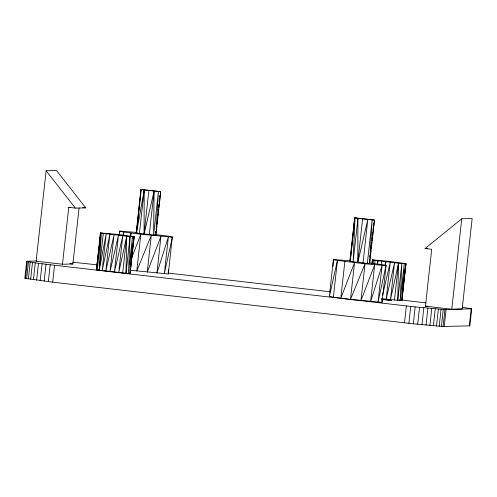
<?xml version="1.0" encoding="UTF-8"?>
<svg xmlns="http://www.w3.org/2000/svg" width="497" height="497" viewBox="0 0 497 497"><rect width="100%" height="100%" fill="white"/><g stroke="black" fill="none" stroke-linecap="round" stroke-linejoin="round"><path stroke-width="0.75" d="M168.29 269.846L168.309 273.946L130.052 270.213M382.019 298.231L382.031 302.331L350.484 299.411L333.381 297.225L329.343 296.243M119.678 232.627L119.678 231.086L136.277 232.41M154.107 234.882L155.896 235.274L158.419 191.538L153.604 235.143L154.089 191.134L144.068 234.18L144.198 189.991L140.955 189.382L136.141 232.987L155.896 235.274L160.711 191.662L140.955 189.382L136.482 233.168L144.198 189.991L160.711 191.662L158.816 207.665M333.4 261.782L333.406 259.471L350.006 260.795M362.996 263.13L367.811 219.519L357.79 262.565L357.927 218.376L354.678 217.767L349.863 261.372L369.625 263.658L374.44 220.047L354.678 217.767L350.205 261.552L355.02 217.941L353.112 261.987L357.927 218.376L374.44 220.047L372.539 236.05M129.27 273.213L130.133 273.418L133.91 236.734L129.854 273.505L132.5 236.69L128.437 273.462L130.052 236.516L126.735 236.23L118.721 272.617L122.778 235.845L114.391 272.163L118.454 235.392L109.986 271.666L114.043 234.895L105.805 271.169L109.862 234.398L102.127 270.697L106.19 233.925L99.214 270.287L101.313 233.199L97.257 269.97L100.444 232.987L126.735 236.23L125.99 273.288L130.133 273.418L134.196 236.653L116.192 234.249L100.444 232.987L96.387 269.759L125.99 273.288L130.052 236.516L134.196 236.653L133.476 241.983M372.222 259.981L398.513 263.224L397.768 300.287L401.911 300.418L405.968 263.646L387.964 261.242L372.502 259.9L371.799 263.814M333.027 266.386L333.406 259.471L329.356 296.523L337.444 260.453L365.015 263.795L386.088 265.56L382.031 302.331M372.918 263.286L373.092 260.192L372.669 264.025M401.911 300.418L405.968 263.646L404.844 272.027M462.117 307.196L471.715 308.823L469.858 325.846L443.088 326.486L413.305 323.808L52.694 282.172L24.856 278.258L26.714 261.229L36.579 260.956M25.453 278.444L27.323 261.54L26.714 261.229M26.633 278.693L28.497 261.782L27.323 261.54M28.372 278.991L30.236 262.087L28.497 261.782M30.64 279.345L32.51 262.441L30.236 262.087M33.405 279.749L35.268 262.838L32.51 262.441M62.473 264.242L68.754 207.355L75.351 208.113L85.751 207.864L56.521 170.502L46.122 170.751L36.132 261.198L62.473 264.242L72.873 263.994L79.073 207.87M36.61 280.184L38.48 263.28L35.268 262.838M40.207 280.656L42.077 263.752L38.48 263.28M44.134 281.147L46.004 264.242L42.077 263.752M48.321 281.656L50.185 264.752L46.004 264.242M52.694 282.172L54.564 265.261L50.185 264.752M96.921 267.374L97.176 265.075M97.344 263.54L97.685 260.478M97.853 258.949L98.189 255.88M98.443 253.582L98.617 252.054M98.953 248.991L99.12 247.456M99.462 244.394L99.63 242.859M99.885 240.56L100.139 238.262M100.388 235.963L100.729 232.9L100.369 235.969M99.214 270.287L103.27 233.515M119.268 235.199L119.678 231.086L123.716 232.068L140.819 234.255L172.366 237.175L168.321 236.193L155.691 234.547M123.38 235.131L123.716 232.068L123.045 235.075M122.678 273.002L126.735 236.23M130.798 236.143L131.133 233.081L130.195 236M136.482 233.168L141.297 189.556M139.384 233.602L144.198 189.991M144.068 234.18L148.883 190.568M149.274 234.746L154.089 191.134M155.809 232.801L155.977 231.273L155.828 232.813M156.319 228.21L156.487 226.682M156.822 223.619L156.99 222.091M158.257 210.616L158.431 209.088M158.767 206.025L158.934 204.497M159.27 201.434L159.444 199.906M159.779 196.843L159.947 195.315M168.309 273.946L172.347 236.895M333.381 297.225L337.444 260.453L333.412 259.751M344.862 261.465L340.799 298.237L354.541 262.64L350.484 299.411L365.015 263.795L360.959 300.567L374.688 264.758L370.632 301.53L382.094 265.379L378.037 302.151L386.076 265.28L369.414 262.932M357.79 262.565L362.605 218.953M367.333 263.528L372.147 219.922L369.625 263.658L367.103 263.155M369.532 261.186L369.7 259.658L369.551 261.198M370.041 256.595L370.209 255.067M370.545 252.004L370.719 250.476M370.967 248.183L371.222 245.885M371.476 243.592L371.644 242.058M371.986 239.001L372.154 237.473M372.489 234.41L372.657 232.882M372.998 229.819L373.166 228.291M373.502 225.228L373.676 223.7M372.253 262.199L372.502 259.9L372.234 262.199M374.713 263.578L375.049 260.515M377.627 263.988L377.962 260.925L377.385 263.957M381.298 264.46L381.64 261.397M385.399 265.721L385.821 261.894L384.964 265.671M394.456 299.995L398.513 263.224L405.689 263.733L401.632 300.505L404.278 263.69L400.215 300.461L401.831 263.516L397.768 300.287L381.764 298.666M404.496 322.82L406.36 305.916L54.564 265.261M408.882 323.323L410.746 306.413L406.36 305.916M413.305 323.808L415.175 306.904L444.958 309.581L471.715 308.823M417.691 324.274L419.561 307.37M421.965 324.715L423.829 307.811M425.426 306.183L431.707 249.295L425.109 248.531L461.75 218.779L472.15 218.531L462.167 308.979L451.767 309.227L425.426 306.183L427.656 306.127M426.047 325.125L427.917 308.215M429.88 325.485L431.744 308.581M433.384 325.802L435.248 308.898M436.509 326.063L438.373 309.159M439.193 326.268L441.063 309.364M441.404 326.411L443.268 309.501M443.088 326.486L444.958 309.581M444.231 326.498L446.095 309.594M451.767 309.227L461.75 218.779M469.286 325.902L471.15 308.991M98.648 250.563L96.387 269.759L98.083 269.716M98.828 249.028L99.189 245.953M99.369 244.418L99.642 242.114M99.822 240.579L100.183 237.51M156.282 228.999L156.549 226.719M156.822 224.433L157.095 222.147M157.276 220.618L157.636 217.574M157.816 216.046L158.089 213.76M158.27 212.238L158.63 209.187M370.004 257.384L370.277 255.104M370.545 252.818L370.818 250.531M370.998 249.003L371.365 245.959M371.545 244.431L371.812 242.145M371.992 240.623L372.359 237.572M131.935 253.408L132.14 251.886M132.45 249.6L132.656 248.078M132.96 245.791L133.271 243.505M404.328 275.835L404.533 274.313M350.609 256.8L349.863 261.372L351.391 261.459M172.366 237.175L164.308 273.766L168.371 236.994L156.909 273.145L160.966 236.373L147.236 272.182L151.293 235.41L136.762 271.027L140.819 234.255L131.475 258.465M398.513 263.224L390.499 299.61L394.556 262.838L386.169 299.157L390.226 262.385L382.466 295.64M25.434 278.084L24.856 278.258M68.754 207.355L70.239 207.317M425.109 248.531L427.339 248.475M136.141 232.987L137.669 233.074M72.748 262.205L97.337 264.882M410.746 306.413L415.175 306.904M382.715 299.237L391.717 300.443L381.64 299.567M82.819 207.529L85.751 207.864M168.154 273.07L330.58 291.838M402.172 300.107L426.041 302.866M69.866 263.646L72.873 263.994M399.085 299.884L400.389 300.101M469.267 325.547L469.858 325.846M46.122 170.751L75.351 208.113"/></g></svg>
